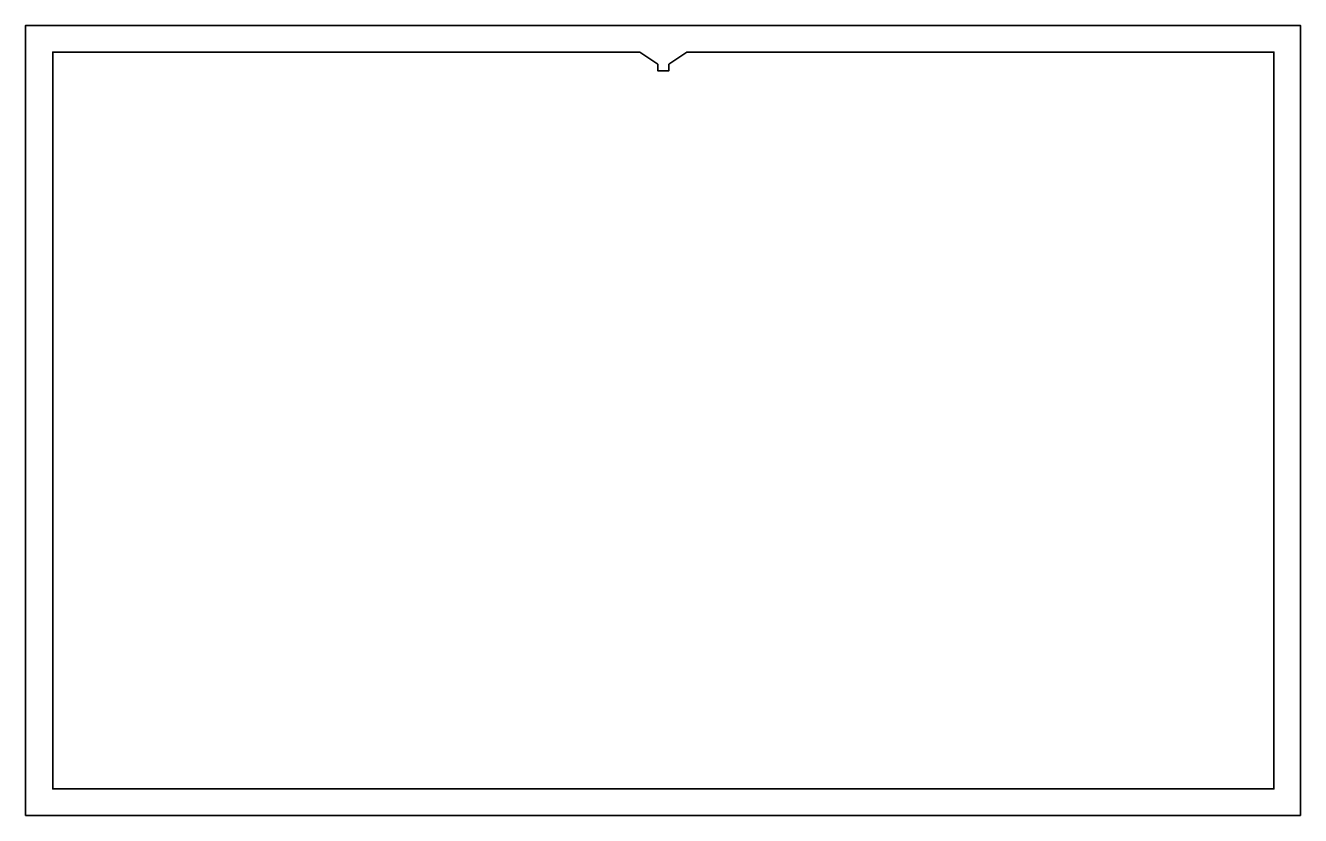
# Model space of a CAD drawing. Header units: millimetres. Extents: x -135 to 345, y 0 to 297.
import ezdxf

# ---------------------------------------------------------------- set-up
doc = ezdxf.new("R2010")
doc.units = ezdxf.units.MM
doc.header["$MEASUREMENT"] = 0
doc.layers.get('0').update_dxf_attribs({"lineweight": 0})
doc.layers.add('Safety', color=7, linetype='Continuous', lineweight=0)

msp = doc.modelspace()

# ---------------------------------------------------------------- linework, layer by layer
at = {"color": 250, "lineweight": 35, "true_color": 0x1d1d1b}
msp.add_lwpolyline([(113.97, 287.08), (107.23, 282.53), (107.23, 280.09), (103.02, 280.09), (103.02, 282.53), (96.28, 287.08), (-124.44, 287.08), (-124.44, 9.95), (334.69, 9.95), (334.69, 287.08)], close=True, dxfattribs=at)
at = {"layer": 'Safety', "color": 18, "lineweight": 35, "true_color": 0x000000}
msp.add_lwpolyline([(344.69, -0.08), (-134.69, -0.08), (-134.69, 297.09), (344.69, 297.09)], close=True, dxfattribs=at)

doc.saveas('drawing.dxf')
